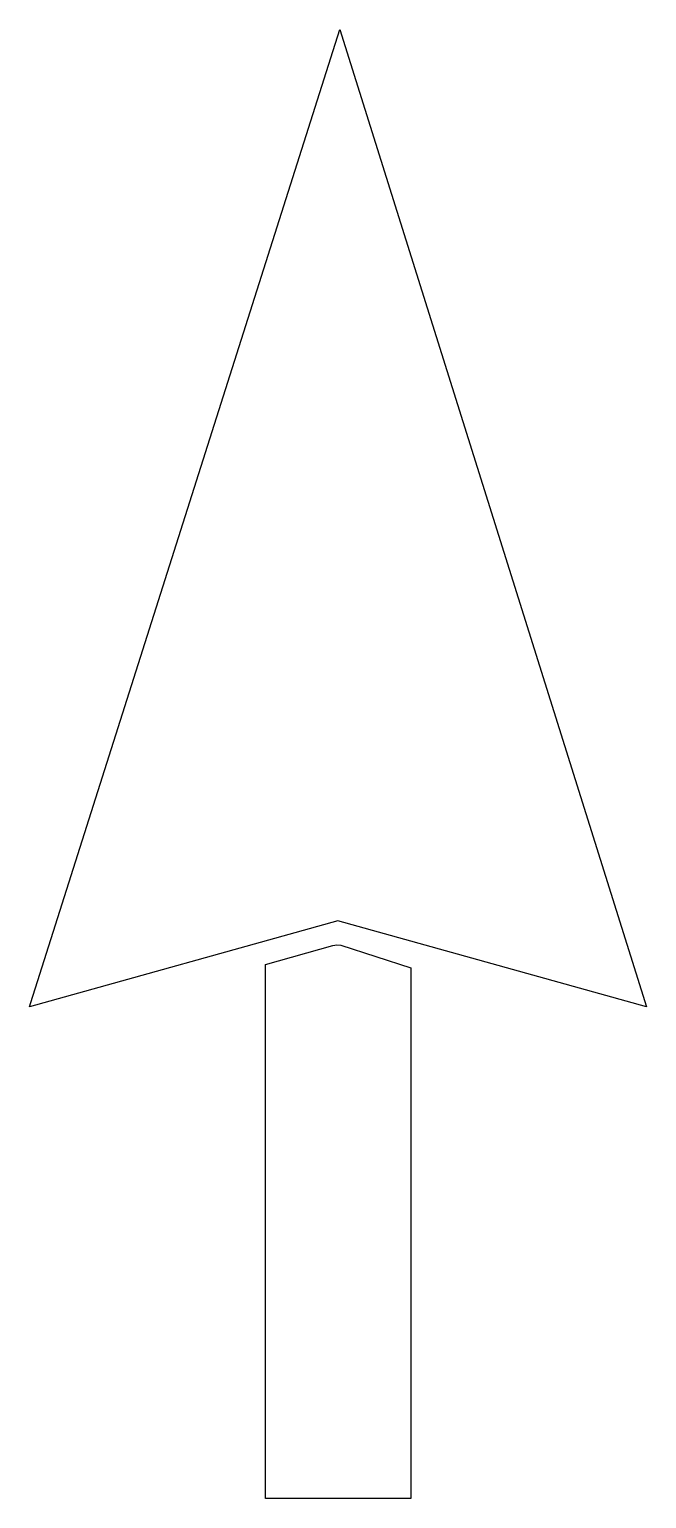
# Model space of a CAD drawing. Header units: inches. Extents: x 3 to 31.1, y 3 to 70.
import ezdxf

# ---------------------------------------------------------------- set-up
doc = ezdxf.new("R2010")
doc.units = ezdxf.units.IN
doc.header["$MEASUREMENT"] = 0
doc.layers.add('CUT', color=1, linetype='Continuous')

msp = doc.modelspace()

# ---------------------------------------------------------------- linework, layer by layer
at = {"layer": 'CUT'}
for points in [[(17.144, 70), (31.132, 25.424), (17.065, 29.354), (3, 25.424), (3.062, 25.62)], [(17.009, 28.248), (17.199, 28.246), (20.383, 27.204), (20.383, 3), (13.76, 3), (13.76, 27.359), (16.823, 28.216)]]:
    msp.add_lwpolyline(points, close=True, dxfattribs=at)

doc.saveas('drawing.dxf')
